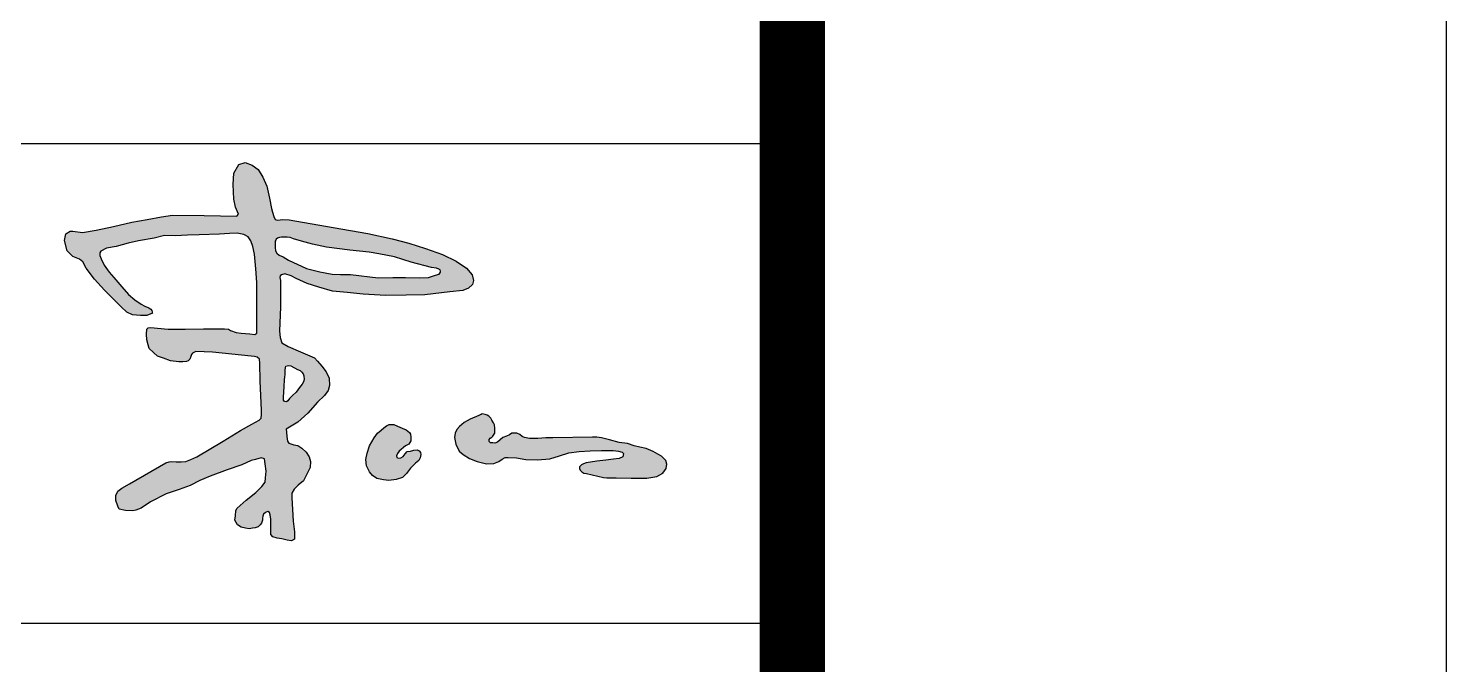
# Model space of a CAD drawing. Extents: x -427546 to -314919, y 698702 to 968782.
# Drawn here: x -341698 to -338446, y 723497 to 724956 of the extents above; entities that cross this region are included whole.
import ezdxf

# ---------------------------------------------------------------- set-up
doc = ezdxf.new("R2010")
doc.units = 0
doc.header["$LTSCALE"] = 1000
doc.header["$MEASUREMENT"] = 0
doc.layers.get('0').update_dxf_attribs({"linetype": 'CONTINUOUS'})
doc.layers.add('PUB_TITLE', color=4, linetype='CONTINUOUS')

msp = doc.modelspace()

# ---------------------------------------------------------------- hatches: boundary and pattern name
h = msp.add_hatch(color=7)
h.paths.add_polyline_path([(-341119.9, 724378.1), (-341121.1, 724384.6), (-341120.1, 724388.4), (-341116.9, 724391.2), (-341109.9, 724392.8), (-341095, 724388.8), (-341083.3, 724382.5), (-341058.2, 724371.1), (-341031.3, 724362.5), (-341000.4, 724353.4), (-340966.7, 724350.5), (-340930.1, 724346.5), (-340878.1, 724343.6), (-340831.2, 724344.2), (-340788.4, 724344.8), (-340731.2, 724352), (-340701.8, 724354.7), (-340688.7, 724360.1), (-340679.6, 724368.7), (-340677.4, 724378.2), (-340680.1, 724390.8), (-340693.2, 724406.2), (-340716.6, 724422), (-340748.1, 724437.4), (-340786.7, 724450.9), (-340825.3, 724463.7), (-340863.8, 724473.3), (-340919.3, 724485.5), (-340998.5, 724499.8), (-341099.3, 724517.1), (-341114.8, 724517.8), (-341125.3, 724516.2), (-341131.4, 724518.1), (-341134.5, 724524.8), (-341137.7, 724534.3), (-341139.9, 724543.3), (-341144.9, 724566.8), (-341151.2, 724593.9), (-341159.8, 724615.1), (-341171.1, 724632.3), (-341184.2, 724642.2), (-341200.5, 724648.6), (-341215.4, 724643.6), (-341226.3, 724624.2), (-341227.7, 724598.4), (-341226.2, 724564.7), (-341222.6, 724546.2), (-341215.9, 724530.4), (-341219.5, 724525.3), (-341257.2, 724526.3), (-341294.8, 724526.9), (-341367.2, 724527.8), (-341392.6, 724524.2), (-341425.6, 724517.6), (-341460.7, 724511.5), (-341502.4, 724501.4), (-341542.1, 724493.3), (-341573.6, 724487.7), (-341595.4, 724490.7), (-341602.1, 724490.7), (-341611.7, 724485.1), (-341614.8, 724469.9), (-341608.6, 724445.8), (-341595.4, 724433.1), (-341580.1, 724426.5), (-341572.5, 724420.4), (-341564.9, 724406.2), (-341546.1, 724381.3), (-341523.2, 724355.4), (-341484.8, 724317.4), (-341471.6, 724305.3), (-341458.7, 724299.3), (-341440.2, 724297.7), (-341425.7, 724297.7), (-341413.3, 724302.9), (-341413.5, 724304.6), (-341413.7, 724305.7), (-341414.6, 724308.8), (-341416.6, 724312.4), (-341421.2, 724315.4), (-341430.7, 724318.9), (-341439, 724323.9), (-341453.2, 724333.3), (-341468, 724346), (-341483.2, 724363.3), (-341501.5, 724384.6), (-341512.7, 724397.3), (-341523.8, 724413.2), (-341530.8, 724427.3), (-341534, 724434.9), (-341534, 724441.1), (-341531.5, 724444.9), (-341518.3, 724451.7), (-341496.6, 724455.7), (-341469.2, 724463.7), (-341445.2, 724468.9), (-341409.2, 724475.1), (-341385.7, 724481.4), (-341360.4, 724480.2), (-341333, 724482), (-341306.1, 724482.5), (-341259.3, 724484.2), (-341236.4, 724485.4), (-341219.2, 724486.5), (-341203.8, 724483.1), (-341193.5, 724478), (-341187.2, 724468.8), (-341182.7, 724455.7), (-341179.2, 724438.6), (-341176.4, 724404.3), (-341174.1, 724373.5), (-341173.8, 724275.3), (-341174.1, 724257.1), (-341178.3, 724254), (-341190, 724255.6), (-341210.1, 724256.8), (-341221.5, 724258.4), (-341233.9, 724262.9), (-341239, 724266), (-341248, 724267.2), (-341296, 724267.2), (-341338.3, 724266.6), (-341377.1, 724266.3), (-341401.9, 724268.2), (-341417.2, 724269.8), (-341423.2, 724269.1), (-341426.4, 724265.9), (-341426.7, 724254.8), (-341426.4, 724242.1), (-341423.2, 724230), (-341420.3, 724222.1), (-341411.1, 724212.6), (-341401.3, 724204.6), (-341387.6, 724199.5), (-341371.7, 724193.8), (-341352.6, 724191), (-341343.3, 724191.7), (-341335.3, 724192.4), (-341330.9, 724193.5), (-341327.5, 724197.2), (-341325.2, 724203.6), (-341323.7, 724208), (-341321.5, 724211.2), (-341313.5, 724215.4), (-341275.3, 724213.3), (-341187.1, 724204.3), (-341179.2, 724203.7), (-341173.2, 724202.1), (-341168, 724197.5), (-341166.6, 724188.3), (-341166, 724146.7), (-341162.9, 724080.7), (-341163.1, 724070.8), (-341164, 724062.3), (-341168.6, 724057.5), (-341184.9, 724048.4), (-341211.6, 724034), (-341250.9, 724009.6), (-341311.7, 723973.8), (-341325.3, 723967.6), (-341336.8, 723962.6), (-341347.4, 723962.3), (-341359.1, 723961.9), (-341368.7, 723962.8), (-341375, 723962.1), (-341382.6, 723959.8), (-341465.7, 723911.2), (-341483.3, 723901.6), (-341492.6, 723894.5), (-341497.1, 723884.6), (-341497.1, 723873.6), (-341492.6, 723860.3), (-341489.2, 723853.8), (-341475.1, 723850.4), (-341458.1, 723849.8), (-341451, 723851), (-341439.3, 723855.9), (-341417.6, 723870.2), (-341382, 723888.6), (-341352.2, 723898.5), (-341326.4, 723907.6), (-341304.2, 723918.8), (-341280.7, 723929.2), (-341242.2, 723943.6), (-341207.9, 723955.4), (-341186.6, 723965.3), (-341176.7, 723967.6), (-341163.6, 723971.2), (-341155.9, 723968.9), (-341154.5, 723957.6), (-341152.2, 723940.5), (-341153.6, 723925.1), (-341155, 723915.2), (-341162.2, 723905.7), (-341176.2, 723891.7), (-341197.9, 723874.1), (-341218.9, 723855.6), (-341221.6, 723850.5), (-341222.6, 723838.2), (-341224.1, 723828.4), (-341218.4, 723817.4), (-341210.1, 723811.8), (-341200, 723809.8), (-341191.4, 723808.6), (-341183.9, 723809.6), (-341177.3, 723810.3), (-341170.6, 723812.8), (-341166.5, 723817.6), (-341163.3, 723821.1), (-341160.7, 723828.4), (-341160.7, 723832.7), (-341160, 723837.5), (-341158.5, 723841.7), (-341154.2, 723845.5), (-341152.2, 723846.8), (-341148.7, 723847.8), (-341144.6, 723845.8), (-341143.4, 723840.5), (-341141.9, 723830.4), (-341141.7, 723818.8), (-341141.4, 723802.7), (-341141.4, 723795.6), (-341137.4, 723789.9), (-341127.4, 723787), (-341116.3, 723785.6), (-341104.2, 723782), (-341094.5, 723780.9), (-341087.2, 723784.3), (-341087.2, 723801.7), (-341090.8, 723826.2), (-341093.3, 723879.8), (-341093.7, 723889.8), (-341088, 723899), (-341079.2, 723908.3), (-341067.1, 723918.7), (-341056.7, 723938.1), (-341051.4, 723949.3), (-341050.6, 723963), (-341053.8, 723973.8), (-341060.7, 723984.3), (-341070.5, 723993.3), (-341079.8, 723999.3), (-341089.3, 724001.2), (-341100.4, 724004.7), (-341103.6, 724009.2), (-341104.9, 724020.3), (-341105.8, 724030.2), (-341106.3, 724036.8), (-341079.9, 724052.8), (-341056.8, 724073.4), (-341034.7, 724099), (-341018.6, 724114.3), (-341010.6, 724125.9), (-341007, 724136.7), (-341007.8, 724154.2), (-341015, 724168.2), (-341025, 724181.5), (-341034.7, 724192.7), (-341041.9, 724200.4), (-341073.4, 724214.5), (-341102.3, 724226.7), (-341116.3, 724234.8), (-341120.2, 724247), (-341121.5, 724261.7), (-341119.9, 724317.8)])
h.paths.add_polyline_path([(-341101.2, 724424.8), (-341113.7, 724431.8), (-341122.3, 724436.1), (-341128.3, 724440.4), (-341131.3, 724445.7), (-341131.8, 724453.2), (-341132.1, 724468.3), (-341130.5, 724470.2), (-341129.1, 724472.5), (-341126.3, 724474.8), (-341121.8, 724476.3), (-341117.6, 724477.1), (-341110.2, 724477.5), (-341104.3, 724477.3), (-341097.2, 724476.3), (-341089.5, 724473.8), (-341071.2, 724468.2), (-341046.3, 724461.1), (-341013.8, 724454), (-340960.7, 724447.3), (-340916.1, 724442.7), (-340894.4, 724439.3), (-340857.8, 724431.8), (-340820.1, 724419.9), (-340773.4, 724407.9), (-340762.2, 724405.9), (-340756.4, 724404.1), (-340753.5, 724402.4), (-340752.8, 724399.4), (-340752.6, 724397), (-340756, 724392.7), (-340764.2, 724390.3), (-340780, 724384.4), (-340801.8, 724384.2), (-340832.6, 724384.8), (-340862.2, 724384.8), (-340895.6, 724384.2), (-340959.4, 724391.3), (-340981.9, 724391.3), (-341001.2, 724392.5), (-341029.4, 724397.7), (-341059.6, 724405.4)], flags=16)
h.paths.add_polyline_path([(-341104.2, 724182.2), (-341100.7, 724182.7), (-341095.6, 724182.2), (-341080.6, 724173.7), (-341074.6, 724171.2), (-341070.5, 724168), (-341067.3, 724163.9), (-341065.8, 724158.9), (-341065, 724151.1), (-341066.8, 724145.6), (-341070, 724139.8), (-341075.8, 724132.3), (-341083.9, 724121.7), (-341091.7, 724113.9), (-341098.7, 724106.9), (-341103, 724101.6), (-341106, 724099.9), (-341109.3, 724100), (-341110.9, 724101), (-341112.4, 724103.8), (-341112.6, 724109.8), (-341110.9, 724135.1), (-341110.2, 724150.1), (-341109.6, 724156.8), (-341108.8, 724161.6), (-341108.8, 724171.6), (-341108.2, 724178.7), (-341107, 724181.2)], flags=16)
h = msp.add_hatch(color=7)
h.paths.add_polyline_path([(-340810.1, 723958.8), (-340802.2, 723964.8), (-340799.4, 723971), (-340797.7, 723978.6), (-340798.2, 723983.4), (-340801.6, 723987.4), (-340806.1, 723989.3), (-340813.8, 723988.5), (-340821.7, 723986.5), (-340828.8, 723985.4), (-340833.6, 723980.3), (-340838.1, 723974.4), (-340844, 723971.3), (-340849.1, 723970.1), (-340852.5, 723971.8), (-340853.6, 723976.1), (-340851.4, 723981.1), (-340847.1, 723986.8), (-340833, 723998.5), (-340825.4, 724002.7), (-340820.4, 724009.9), (-340820.7, 724019.3), (-340821.8, 724025.4), (-340823.8, 724029.4), (-340831.6, 724035), (-340840.8, 724039.4), (-340851.3, 724043.9), (-340860, 724047.5), (-340870.1, 724047.5), (-340876.6, 724044.5), (-340882.5, 724039.9), (-340888.4, 724034.6), (-340896.9, 724027.5), (-340904.8, 724017.3), (-340915.3, 723998.7), (-340920.7, 723981.9), (-340924.1, 723967.2), (-340922.4, 723952.8), (-340915.6, 723939.3), (-340908.8, 723930.8), (-340898.3, 723924), (-340883.6, 723920.9), (-340870.9, 723919.2), (-340854.2, 723921.2), (-340840.1, 723926), (-340830.7, 723935), (-340821.4, 723947.7)])
h.paths.add_polyline_path([(-340281.1, 723992.8), (-340295.6, 723995.6), (-340308.9, 723998.9), (-340323.7, 724003.7), (-340343, 724006.5), (-340365.5, 724012.1), (-340383.2, 724017.3), (-340394.1, 724018.9), (-340404.5, 724018.9), (-340495.1, 724016.8), (-340511.3, 724016.8), (-340529.4, 724015.7), (-340548.6, 724015.4), (-340560.2, 724017.9), (-340565.8, 724020.2), (-340570.6, 724024.4), (-340578, 724027.8), (-340589.1, 724028.1), (-340594.1, 724024.1), (-340601.5, 724021), (-340609.4, 724017.9), (-340615.6, 724012.5), (-340622, 724006.9), (-340628.2, 724005), (-340632.8, 724005.5), (-340638.3, 724005.4), (-340641.1, 724009), (-340641.3, 724012.9), (-340639.1, 724016), (-340635.2, 724018.4), (-340632.4, 724020.9), (-340628.4, 724027.6), (-340627.9, 724034.3), (-340628.2, 724039.3), (-340629.1, 724046.7), (-340631.4, 724051.7), (-340635, 724057.3), (-340637.4, 724062.1), (-340641.9, 724066.5), (-340645.9, 724069.2), (-340650.5, 724070.7), (-340656.9, 724071.8), (-340659.5, 724070.9), (-340662, 724069.6), (-340665, 724068.6), (-340684.3, 724059.8), (-340698.8, 724052.5), (-340709.3, 724042.9), (-340715.3, 724036.1), (-340718.9, 724027.6), (-340720.5, 724017.6), (-340717.7, 724002.7), (-340709.7, 723986.3), (-340700.8, 723979), (-340686, 723969.4), (-340668.3, 723963), (-340647.4, 723957.3), (-340630.5, 723958.2), (-340619.2, 723962.6), (-340611.6, 723968.2), (-340604.3, 723971.8), (-340597.9, 723971.8), (-340578.2, 723971), (-340556.8, 723967), (-340530.1, 723966.5), (-340502.2, 723968.5), (-340479.7, 723975.5), (-340458.4, 723982.5), (-340434.7, 723985.7), (-340409.6, 723987), (-340383.9, 723987.7), (-340356.9, 723988.1), (-340344.5, 723986.5), (-340336.5, 723984), (-340333.4, 723980.8), (-340334.9, 723973.2), (-340343, 723969.9), (-340355.9, 723968.3), (-340373.4, 723965.9), (-340394.2, 723963.4), (-340418.5, 723959.5), (-340425.1, 723957.3), (-340429.2, 723955.1), (-340434.1, 723950.9), (-340433.7, 723946.4), (-340432.1, 723943.1), (-340428.6, 723939), (-340424.1, 723936.1), (-340417.6, 723935.4), (-340379.1, 723925.9), (-340371.2, 723925), (-340349.9, 723925.4), (-340315.7, 723924.2), (-340279.5, 723924.2), (-340256.6, 723928.2), (-340242.9, 723935.8), (-340234.9, 723946.6), (-340234.1, 723956.3), (-340236.1, 723964.7), (-340245.7, 723974.8), (-340254.2, 723979.6), (-340265.4, 723986)])

# ---------------------------------------------------------------- linework, layer by layer
for points in [[(-341413.3, 724302.9), (-341425.7, 724297.7), (-341440.2, 724297.7), (-341458.7, 724299.3), (-341471.6, 724305.3), (-341484.8, 724317.4), (-341523.2, 724355.4), (-341546.1, 724381.3), (-341564.9, 724406.2), (-341572.5, 724420.4), (-341580.1, 724426.5), (-341595.4, 724433.1), (-341608.6, 724445.8), (-341614.8, 724469.9), (-341611.7, 724485.1), (-341602.1, 724490.7), (-341595.4, 724490.7), (-341573.6, 724487.7), (-341542.1, 724493.3), (-341502.4, 724501.4), (-341460.7, 724511.5), (-341425.6, 724517.6), (-341392.6, 724524.2), (-341367.2, 724527.8), (-341294.8, 724526.9), (-341257.2, 724526.3), (-341219.5, 724525.3), (-341215.9, 724530.4), (-341222.6, 724546.2), (-341226.2, 724564.7), (-341227.7, 724598.4), (-341226.3, 724624.2), (-341215.4, 724643.6), (-341200.5, 724648.6), (-341184.2, 724642.2), (-341171.1, 724632.3), (-341159.8, 724615.1), (-341151.2, 724593.9), (-341144.9, 724566.8), (-341139.9, 724543.3), (-341137.7, 724534.3), (-341134.5, 724524.8), (-341131.4, 724518.1), (-341125.3, 724516.2), (-341114.8, 724517.8), (-341099.3, 724517.1), (-340998.5, 724499.8), (-340919.3, 724485.5), (-340863.8, 724473.3), (-340825.3, 724463.7), (-340786.7, 724450.9), (-340748.1, 724437.4), (-340716.6, 724422), (-340693.2, 724406.2), (-340680.1, 724390.8), (-340677.4, 724378.2), (-340679.6, 724368.7), (-340688.7, 724360.1), (-340701.8, 724354.7), (-340731.2, 724352), (-340788.4, 724344.8), (-340831.2, 724344.2), (-340878.1, 724343.6), (-340930.1, 724346.5), (-340966.7, 724350.5), (-341000.4, 724353.4), (-341031.3, 724362.5), (-341058.2, 724371.1), (-341083.3, 724382.5), (-341095, 724388.8), (-341109.9, 724392.8), (-341116.9, 724391.2), (-341120.1, 724388.4), (-341121.1, 724384.6), (-341119.9, 724378.1), (-341119.9, 724317.8), (-341121.5, 724261.7), (-341120.2, 724247), (-341116.3, 724234.8), (-341102.3, 724226.7), (-341073.4, 724214.5), (-341041.9, 724200.4), (-341034.7, 724192.7), (-341025, 724181.5), (-341015, 724168.2), (-341007.8, 724154.2), (-341007, 724136.7), (-341010.6, 724125.9), (-341018.6, 724114.3), (-341034.7, 724099), (-341056.8, 724073.4), (-341079.9, 724052.8), (-341106.3, 724036.8), (-341105.8, 724030.2), (-341104.9, 724020.3), (-341103.6, 724009.2), (-341100.4, 724004.7), (-341089.3, 724001.2), (-341079.8, 723999.3), (-341070.5, 723993.3), (-341060.7, 723984.3), (-341053.8, 723973.8), (-341050.6, 723963), (-341051.4, 723949.3), (-341056.7, 723938.1), (-341067.1, 723918.7), (-341079.2, 723908.3), (-341088, 723899), (-341093.7, 723889.8), (-341093.3, 723879.8), (-341090.8, 723826.2), (-341087.2, 723801.7), (-341087.2, 723784.3), (-341094.5, 723780.9), (-341104.2, 723782), (-341116.3, 723785.6), (-341127.4, 723787), (-341137.4, 723789.9), (-341141.4, 723795.6), (-341141.4, 723802.7), (-341141.7, 723818.8), (-341141.9, 723830.4), (-341143.4, 723840.5), (-341144.6, 723845.8), (-341148.7, 723847.8), (-341152.2, 723846.8), (-341154.2, 723845.5), (-341158.5, 723841.7), (-341160, 723837.5), (-341160.7, 723832.7), (-341160.7, 723828.4), (-341163.3, 723821.1), (-341166.5, 723817.6), (-341170.6, 723812.8), (-341177.3, 723810.3), (-341183.9, 723809.6), (-341191.4, 723808.6), (-341200, 723809.8), (-341210.1, 723811.8), (-341218.4, 723817.4), (-341224.1, 723828.4), (-341222.6, 723838.2), (-341221.6, 723850.5), (-341218.9, 723855.6), (-341197.9, 723874.1), (-341176.2, 723891.7), (-341162.2, 723905.7), (-341155, 723915.2), (-341153.6, 723925.1), (-341152.2, 723940.5), (-341154.5, 723957.6), (-341155.9, 723968.9), (-341163.6, 723971.2), (-341176.7, 723967.6), (-341186.6, 723965.3), (-341207.9, 723955.4), (-341242.2, 723943.6), (-341280.7, 723929.2), (-341304.2, 723918.8), (-341326.4, 723907.6), (-341352.2, 723898.5), (-341382, 723888.6), (-341417.6, 723870.2), (-341439.3, 723855.9), (-341451, 723851), (-341458.1, 723849.8), (-341475.1, 723850.4), (-341489.2, 723853.8), (-341492.6, 723860.3), (-341497.1, 723873.6), (-341497.1, 723884.6), (-341492.6, 723894.5), (-341483.3, 723901.6), (-341465.7, 723911.2), (-341382.6, 723959.8), (-341375, 723962.1), (-341368.7, 723962.8), (-341359.1, 723961.9), (-341347.4, 723962.3), (-341336.8, 723962.6), (-341325.3, 723967.6), (-341311.7, 723973.8), (-341250.9, 724009.6), (-341211.6, 724034), (-341184.9, 724048.4), (-341168.6, 724057.5), (-341164, 724062.3), (-341163.1, 724070.8), (-341162.9, 724080.7), (-341166, 724146.7), (-341166.6, 724188.3), (-341168, 724197.5), (-341173.2, 724202.1), (-341179.2, 724203.7), (-341187.1, 724204.3), (-341275.3, 724213.3), (-341313.5, 724215.4), (-341321.5, 724211.2), (-341323.7, 724208), (-341325.2, 724203.6), (-341327.5, 724197.2), (-341330.9, 724193.5), (-341335.3, 724192.4), (-341343.3, 724191.7), (-341352.6, 724191), (-341371.7, 724193.8), (-341387.6, 724199.5), (-341401.3, 724204.6), (-341411.1, 724212.6), (-341420.3, 724222.1), (-341423.2, 724230), (-341426.4, 724242.1), (-341426.7, 724254.8), (-341426.4, 724265.9), (-341423.2, 724269.1), (-341417.2, 724269.8), (-341401.9, 724268.2), (-341377.1, 724266.3), (-341338.3, 724266.6), (-341296, 724267.2), (-341248, 724267.2), (-341239, 724266), (-341233.9, 724262.9), (-341221.5, 724258.4), (-341210.1, 724256.8), (-341190, 724255.6), (-341178.3, 724254), (-341174.1, 724257.1), (-341173.8, 724275.3), (-341174.1, 724373.5), (-341176.4, 724404.3), (-341179.2, 724438.6), (-341182.7, 724455.7), (-341187.2, 724468.8), (-341193.5, 724478), (-341203.8, 724483.1), (-341219.2, 724486.5), (-341236.4, 724485.4), (-341259.3, 724484.2), (-341306.1, 724482.5), (-341333, 724482), (-341360.4, 724480.2), (-341385.7, 724481.4), (-341409.2, 724475.1), (-341445.2, 724468.9), (-341469.2, 724463.7), (-341496.6, 724455.7), (-341518.3, 724451.7), (-341531.5, 724444.9), (-341534, 724441.1), (-341534, 724434.9), (-341530.8, 724427.3), (-341523.8, 724413.2), (-341512.7, 724397.3), (-341501.5, 724384.6), (-341483.2, 724363.3), (-341468, 724346), (-341453.2, 724333.3), (-341439, 724323.9), (-341430.7, 724318.9), (-341421.2, 724315.4), (-341416.6, 724312.4), (-341414.6, 724308.8), (-341413.7, 724305.7), (-341413.5, 724304.6)], [(-341132.1, 724468.3), (-341131.8, 724453.2), (-341131.3, 724445.7), (-341128.3, 724440.4), (-341122.3, 724436.1), (-341113.7, 724431.8), (-341101.2, 724424.8), (-341059.6, 724405.4), (-341029.4, 724397.7), (-341001.2, 724392.5), (-340981.9, 724391.3), (-340959.4, 724391.3), (-340895.6, 724384.2), (-340862.2, 724384.8), (-340832.6, 724384.8), (-340801.8, 724384.2), (-340780, 724384.4), (-340764.2, 724390.3), (-340756, 724392.7), (-340752.6, 724397), (-340752.8, 724399.4), (-340753.5, 724402.4), (-340756.4, 724404.1), (-340762.2, 724405.9), (-340773.4, 724407.9), (-340820.1, 724419.9), (-340857.8, 724431.8), (-340894.4, 724439.3), (-340916.1, 724442.7), (-340960.7, 724447.3), (-341013.8, 724454), (-341046.3, 724461.1), (-341071.2, 724468.2), (-341089.5, 724473.8), (-341097.2, 724476.3), (-341104.3, 724477.3), (-341110.2, 724477.5), (-341117.6, 724477.1), (-341121.8, 724476.3), (-341126.3, 724474.8), (-341129.1, 724472.5), (-341130.5, 724470.2)], [(-341108.8, 724161.6), (-341108.8, 724171.6), (-341108.2, 724178.7), (-341107, 724181.2), (-341104.2, 724182.2), (-341100.7, 724182.7), (-341095.6, 724182.2), (-341080.6, 724173.7), (-341074.6, 724171.2), (-341070.5, 724168), (-341067.3, 724163.9), (-341065.8, 724158.9), (-341065, 724151.1), (-341066.8, 724145.6), (-341070, 724139.8), (-341075.8, 724132.3), (-341083.9, 724121.7), (-341091.7, 724113.9), (-341098.7, 724106.9), (-341103, 724101.6), (-341106, 724099.9), (-341109.3, 724100), (-341110.9, 724101), (-341112.4, 724103.8), (-341112.6, 724109.8), (-341110.9, 724135.1), (-341110.2, 724150.1), (-341109.6, 724156.8)], [(-340665, 724068.6), (-340684.3, 724059.8), (-340698.8, 724052.5), (-340709.3, 724042.9), (-340715.3, 724036.1), (-340718.9, 724027.6), (-340720.5, 724017.6), (-340717.7, 724002.7), (-340709.7, 723986.3), (-340700.8, 723979), (-340686, 723969.4), (-340668.3, 723963), (-340647.4, 723957.3), (-340630.5, 723958.2), (-340619.2, 723962.6), (-340611.6, 723968.2), (-340604.3, 723971.8), (-340597.9, 723971.8), (-340578.2, 723971), (-340556.8, 723967), (-340530.1, 723966.5), (-340502.2, 723968.5), (-340479.7, 723975.5), (-340458.4, 723982.5), (-340434.7, 723985.7), (-340409.6, 723987), (-340383.9, 723987.7), (-340356.9, 723988.1), (-340344.5, 723986.5), (-340336.5, 723984), (-340333.4, 723980.8), (-340334.9, 723973.2), (-340343, 723969.9), (-340355.9, 723968.3), (-340373.4, 723965.9), (-340394.2, 723963.4), (-340418.5, 723959.5), (-340425.1, 723957.3), (-340429.2, 723955.1), (-340434.1, 723950.9), (-340433.7, 723946.4), (-340432.1, 723943.1), (-340428.6, 723939), (-340424.1, 723936.1), (-340417.6, 723935.4), (-340379.1, 723925.9), (-340371.2, 723925), (-340349.9, 723925.4), (-340315.7, 723924.2), (-340279.5, 723924.2), (-340256.6, 723928.2), (-340242.9, 723935.8), (-340234.9, 723946.6), (-340234.1, 723956.3), (-340236.1, 723964.7), (-340245.7, 723974.8), (-340254.2, 723979.6), (-340265.4, 723986), (-340281.1, 723992.8), (-340295.6, 723995.6), (-340308.9, 723998.9), (-340323.7, 724003.7), (-340343, 724006.5), (-340365.5, 724012.1), (-340383.2, 724017.3), (-340394.1, 724018.9), (-340404.5, 724018.9), (-340495.1, 724016.8), (-340511.3, 724016.8), (-340529.4, 724015.7), (-340548.6, 724015.4), (-340560.2, 724017.9), (-340565.8, 724020.2), (-340570.6, 724024.4), (-340578, 724027.8), (-340589.1, 724028.1), (-340594.1, 724024.1), (-340601.5, 724021), (-340609.4, 724017.9), (-340615.6, 724012.5), (-340622, 724006.9), (-340628.2, 724005), (-340632.8, 724005.5), (-340638.3, 724005.4), (-340641.1, 724009), (-340641.3, 724012.9), (-340639.1, 724016), (-340635.2, 724018.4), (-340632.4, 724020.9), (-340628.4, 724027.6), (-340627.9, 724034.3), (-340628.2, 724039.3), (-340629.1, 724046.7), (-340631.4, 724051.7), (-340635, 724057.3), (-340637.4, 724062.1), (-340641.9, 724066.5), (-340645.9, 724069.2), (-340650.5, 724070.7), (-340656.9, 724071.8), (-340659.5, 724070.9), (-340662, 724069.6)], [(-340876.6, 724044.5), (-340870.1, 724047.5), (-340860, 724047.5), (-340851.3, 724043.9), (-340840.8, 724039.4), (-340831.6, 724035), (-340823.8, 724029.4), (-340821.8, 724025.4), (-340820.7, 724019.3), (-340820.4, 724009.9), (-340825.4, 724002.7), (-340833, 723998.5), (-340847.1, 723986.8), (-340851.4, 723981.1), (-340853.6, 723976.1), (-340852.5, 723971.8), (-340849.1, 723970.1), (-340844, 723971.3), (-340838.1, 723974.4), (-340833.6, 723980.3), (-340828.8, 723985.4), (-340821.7, 723986.5), (-340813.8, 723988.5), (-340806.1, 723989.3), (-340801.6, 723987.4), (-340798.2, 723983.4), (-340797.7, 723978.6), (-340799.4, 723971), (-340802.2, 723964.8), (-340810.1, 723958.8), (-340821.4, 723947.7), (-340830.7, 723935), (-340840.1, 723926), (-340854.2, 723921.2), (-340870.9, 723919.2), (-340883.6, 723920.9), (-340898.3, 723924), (-340908.8, 723930.8), (-340915.6, 723939.3), (-340922.4, 723952.8), (-340924.1, 723967.2), (-340920.7, 723981.9), (-340915.3, 723998.7), (-340904.8, 724017.3), (-340896.9, 724027.5), (-340888.4, 724034.6), (-340882.5, 724039.9)]]:
    msp.add_lwpolyline(points, close=True)
at = {"layer": 'PUB_TITLE', "color": 4}
for p, q in [((-345995.8, 724692.3), (-339945.8, 724692.3)), ((-345995.8, 723592.3), (-339945.8, 723592.3))]:
    msp.add_line(p, q, dxfattribs=at)
at = {"layer": 'PUB_TITLE'}
msp.add_lwpolyline([(-427545.8, 698701.8), (-338445.8, 698701.8), (-338445.8, 761701.8), (-427545.8, 761701.8)], close=True, dxfattribs=at)
at = {"layer": 'PUB_TITLE', "const_width": 150}
msp.add_lwpolyline([(-423795.8, 700201.8), (-339945.8, 700201.8), (-339945.8, 760201.8), (-423795.8, 760201.8)], close=True, dxfattribs=at)

doc.saveas('drawing.dxf')
